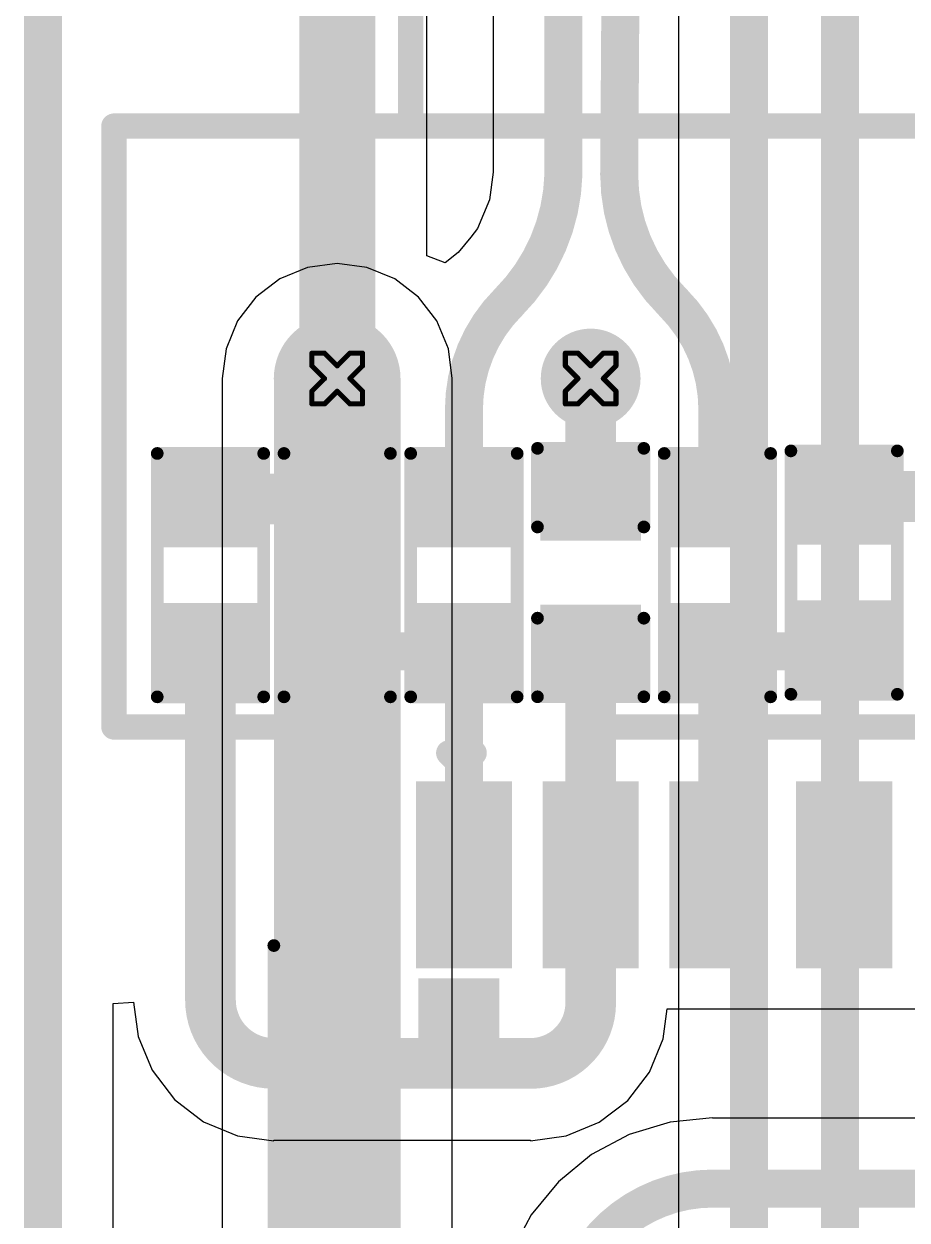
# Model space of a CAD drawing. Header units: inches. Extents: x 0 to 289, y 0 to 168.
# Drawn here: x 57.21 to 66.06, y 64.99 to 76.97 of the extents above; entities that cross this region are included whole.
import ezdxf

# ---------------------------------------------------------------- set-up
doc = ezdxf.new("R2010")
doc.units = ezdxf.units.IN
for name, color, linetype in [('Bottom Layer', 5, 'Continuous'), ('Bottom Overlay', 54, 'Continuous'), ('Bottom Paste', 16, 'Continuous'), ('Bottom Solder', 6, 'Continuous'), ('Drill Drawing', 1, 'Continuous'), ('Top Layer', 1, 'Continuous'), ('Via Holes', 16, 'Continuous')]:
    doc.layers.add(name, color=color, linetype=linetype)

# ---------------------------------------------------------------- blocks, each defined once
blk = doc.blocks.new('H1102NLT_B_2')
at = {"layer": 'Bottom Layer'}
for points in [[(-5.1, 4.825), (-3.43, 4.825), (-3.43, 4.065), (-5.1, 4.065)], [(5.1, 4.065), (3.43, 4.065), (3.43, 4.825), (5.1, 4.825)], [(-5.1, 3.555), (-3.43, 3.555), (-3.43, 2.795), (-5.1, 2.795)], [(5.1, 2.795), (3.43, 2.795), (3.43, 3.555), (5.1, 3.555)], [(-5.1, 2.285), (-3.43, 2.285), (-3.43, 1.525), (-5.1, 1.525)], [(5.1, 1.525), (3.43, 1.525), (3.43, 2.285), (5.1, 2.285)], [(-5.1, 1.015), (-3.43, 1.015), (-3.43, 0.255), (-5.1, 0.255)], [(5.1, 0.255), (3.43, 0.255), (3.43, 1.015), (5.1, 1.015)], [(-5.1, -0.255), (-3.43, -0.255), (-3.43, -1.015), (-5.1, -1.015)], [(5.1, -1.015), (3.43, -1.015), (3.43, -0.255), (5.1, -0.255)], [(-5.1, -1.525), (-3.43, -1.525), (-3.43, -2.285), (-5.1, -2.285)], [(5.1, -2.285), (3.43, -2.285), (3.43, -1.525), (5.1, -1.525)], [(-5.1, -2.795), (-3.43, -2.795), (-3.43, -3.555), (-5.1, -3.555)], [(5.1, -3.555), (3.43, -3.555), (3.43, -2.795), (5.1, -2.795)], [(-5.1, -4.065), (-3.43, -4.065), (-3.43, -4.825), (-5.1, -4.825)], [(5.1, -4.825), (3.43, -4.825), (3.43, -4.065), (5.1, -4.065)]]:
    blk.add_hatch(color=5, dxfattribs=at).paths.add_polyline_path(points)
at = {"layer": 'Bottom Overlay'}
blk.add_hatch(color=54, dxfattribs=at).paths.add_polyline_path([(-3.226, -4.902), (-2.413, -4.902), (-2.413, -4.089), (-3.226, -4.089)])
at = {"layer": 'Bottom Paste'}
for points in [[(-5.1, 4.825), (-3.43, 4.825), (-3.43, 4.065), (-5.1, 4.065)], [(5.1, 4.065), (3.43, 4.065), (3.43, 4.825), (5.1, 4.825)], [(-5.1, 3.555), (-3.43, 3.555), (-3.43, 2.795), (-5.1, 2.795)], [(5.1, 2.795), (3.43, 2.795), (3.43, 3.555), (5.1, 3.555)], [(-5.1, 2.285), (-3.43, 2.285), (-3.43, 1.525), (-5.1, 1.525)], [(5.1, 1.525), (3.43, 1.525), (3.43, 2.285), (5.1, 2.285)], [(-5.1, 1.015), (-3.43, 1.015), (-3.43, 0.255), (-5.1, 0.255)], [(5.1, 0.255), (3.43, 0.255), (3.43, 1.015), (5.1, 1.015)], [(-5.1, -0.255), (-3.43, -0.255), (-3.43, -1.015), (-5.1, -1.015)], [(5.1, -1.015), (3.43, -1.015), (3.43, -0.255), (5.1, -0.255)], [(-5.1, -1.525), (-3.43, -1.525), (-3.43, -2.285), (-5.1, -2.285)], [(5.1, -2.285), (3.43, -2.285), (3.43, -1.525), (5.1, -1.525)], [(-5.1, -2.795), (-3.43, -2.795), (-3.43, -3.555), (-5.1, -3.555)], [(5.1, -3.555), (3.43, -3.555), (3.43, -2.795), (5.1, -2.795)], [(-5.1, -4.065), (-3.43, -4.065), (-3.43, -4.825), (-5.1, -4.825)], [(5.1, -4.825), (3.43, -4.825), (3.43, -4.065), (5.1, -4.065)]]:
    blk.add_hatch(color=16, dxfattribs=at).paths.add_polyline_path(points)
at = {"layer": 'Bottom Solder'}
for points in [[(-5.202, 4.927), (-3.328, 4.927), (-3.328, 3.963), (-5.202, 3.963)], [(5.202, 3.963), (3.328, 3.963), (3.328, 4.927), (5.202, 4.927)], [(-5.202, 3.657), (-3.328, 3.657), (-3.328, 2.693), (-5.202, 2.693)], [(5.202, 2.693), (3.328, 2.693), (3.328, 3.657), (5.202, 3.657)], [(-5.202, 2.387), (-3.328, 2.387), (-3.328, 1.423), (-5.202, 1.423)], [(5.202, 1.423), (3.328, 1.423), (3.328, 2.387), (5.202, 2.387)], [(-5.202, 1.117), (-3.328, 1.117), (-3.328, 0.153), (-5.202, 0.153)], [(5.202, 0.153), (3.328, 0.153), (3.328, 1.117), (5.202, 1.117)], [(-5.202, -0.153), (-3.328, -0.153), (-3.328, -1.117), (-5.202, -1.117)], [(5.202, -1.117), (3.328, -1.117), (3.328, -0.153), (5.202, -0.153)], [(-5.202, -1.423), (-3.328, -1.423), (-3.328, -2.387), (-5.202, -2.387)], [(5.202, -2.387), (3.328, -2.387), (3.328, -1.423), (5.202, -1.423)], [(-5.202, -2.693), (-3.328, -2.693), (-3.328, -3.657), (-5.202, -3.657)], [(5.202, -3.657), (3.328, -3.657), (3.328, -2.693), (5.202, -2.693)], [(-5.202, -3.963), (-3.328, -3.963), (-3.328, -4.927), (-5.202, -4.927)], [(5.202, -4.927), (3.328, -4.927), (3.328, -3.963), (5.202, -3.963)]]:
    blk.add_hatch(color=6, dxfattribs=at).paths.add_polyline_path(points)
at = {"layer": 'Bottom Overlay'}
for points in [[(3.555, 6.35, 0.127, 0.127, 0), (-3.555, 6.35, 0.127, 0.127, 0)], [(-5.484, -4.597, 0.254, 0.254, 0), (-5.484, -4.343, 0.254, 0.254, 0)], [(-5.357, -4.47, 0.254, 0.254, 0), (-5.484, -4.343, 0.254, 0.254, 0)], [(-5.484, -4.597, 0.254, 0.254, 0), (-5.357, -4.47, 0.254, 0.254, 0)], [(3.555, -6.35, 0.127, 0.127, 0), (-3.555, -6.35, 0.127, 0.127, 0)]]:
    blk.add_lwpolyline(points, format="xyseb", dxfattribs=at)
for points in [[(-3.587, 6.35, 0.0635, 0.0635, 1), (-3.523, 6.35, 0.0635, 0.0635, 1)], [(3.523, 6.35, 0.0635, 0.0635, 1), (3.587, 6.35, 0.0635, 0.0635, 1)], [(-5.548, -4.343, 0.127, 0.127, 1), (-5.421, -4.343, 0.127, 0.127, 1)], [(-5.548, -4.343, 0.127, 0.127, 1), (-5.421, -4.343, 0.127, 0.127, 1)], [(-5.421, -4.47, 0.127, 0.127, 1), (-5.294, -4.47, 0.127, 0.127, 1)], [(-5.421, -4.47, 0.127, 0.127, 1), (-5.294, -4.47, 0.127, 0.127, 1)], [(-5.548, -4.597, 0.127, 0.127, 1), (-5.421, -4.597, 0.127, 0.127, 1)], [(-5.548, -4.597, 0.127, 0.127, 1), (-5.421, -4.597, 0.127, 0.127, 1)], [(-3.587, -6.35, 0.0635, 0.0635, 1), (-3.523, -6.35, 0.0635, 0.0635, 1)], [(3.523, -6.35, 0.0635, 0.0635, 1), (3.587, -6.35, 0.0635, 0.0635, 1)]]:
    blk.add_lwpolyline(points, format="xyseb", close=True, dxfattribs=at)
blk = doc.blocks.new('R___0603_B_43')
at = {"layer": 'Bottom Layer'}
for points in [[(-1.143, -0.4445), (-1.143, 0.4445), (-0.381, 0.4445), (-0.381, -0.4445)], [(0.381, -0.4445), (0.381, 0.4445), (1.143, 0.4445), (1.143, -0.4445)]]:
    blk.add_hatch(color=5, dxfattribs=at).paths.add_polyline_path(points)
at = {"layer": 'Bottom Paste'}
for points in [[(-1.143, -0.4445), (-1.143, 0.4445), (-0.381, 0.4445), (-0.381, -0.4445)], [(0.381, -0.4445), (0.381, 0.4445), (1.143, 0.4445), (1.143, -0.4445)]]:
    blk.add_hatch(color=16, dxfattribs=at).paths.add_polyline_path(points)
at = {"layer": 'Bottom Solder'}
for points in [[(-1.2446, -0.5461), (-1.2446, 0.5461), (-0.2794, 0.5461), (-0.2794, -0.5461)], [(0.2794, -0.5461), (0.2794, 0.5461), (1.2446, 0.5461), (1.2446, -0.5461)]]:
    blk.add_hatch(color=6, dxfattribs=at).paths.add_polyline_path(points)
at = {"layer": 'Bottom Overlay'}
for points in [[(-1.2192, -0.5334, 0.127, 0.127, 0), (-1.2192, 0.5334, 0.127, 0.127, 0)], [(1.2192, 0.5334, 0.127, 0.127, 0), (-1.2192, 0.5334, 0.127, 0.127, 0)], [(1.2192, -0.5334, 0.127, 0.127, 0), (1.2192, 0.5334, 0.127, 0.127, 0)], [(1.2192, -0.5334, 0.127, 0.127, 0), (-1.2192, -0.5334, 0.127, 0.127, 0)]]:
    blk.add_lwpolyline(points, format="xyseb", dxfattribs=at)
for points in [[(-1.25095, 0.5334, 0.0635, 0.0635, 1), (-1.18745, 0.5334, 0.0635, 0.0635, 1)], [(-1.25095, 0.5334, 0.0635, 0.0635, 1), (-1.18745, 0.5334, 0.0635, 0.0635, 1)], [(1.18745, 0.5334, 0.0635, 0.0635, 1), (1.25095, 0.5334, 0.0635, 0.0635, 1)], [(1.18745, 0.5334, 0.0635, 0.0635, 1), (1.25095, 0.5334, 0.0635, 0.0635, 1)], [(-1.25095, -0.5334, 0.0635, 0.0635, 1), (-1.18745, -0.5334, 0.0635, 0.0635, 1)], [(-1.25095, -0.5334, 0.0635, 0.0635, 1), (-1.18745, -0.5334, 0.0635, 0.0635, 1)], [(1.18745, -0.5334, 0.0635, 0.0635, 1), (1.25095, -0.5334, 0.0635, 0.0635, 1)], [(1.18745, -0.5334, 0.0635, 0.0635, 1), (1.25095, -0.5334, 0.0635, 0.0635, 1)]]:
    blk.add_lwpolyline(points, format="xyseb", close=True, dxfattribs=at)
blk = doc.blocks.new('R___0603_B_45')
at = {"layer": 'Bottom Layer'}
for points in [[(-1.143, -0.4445), (-1.143, 0.4445), (-0.381, 0.4445), (-0.381, -0.4445)], [(0.381, -0.4445), (0.381, 0.4445), (1.143, 0.4445), (1.143, -0.4445)]]:
    blk.add_hatch(color=5, dxfattribs=at).paths.add_polyline_path(points)
at = {"layer": 'Bottom Paste'}
for points in [[(-1.143, -0.4445), (-1.143, 0.4445), (-0.381, 0.4445), (-0.381, -0.4445)], [(0.381, -0.4445), (0.381, 0.4445), (1.143, 0.4445), (1.143, -0.4445)]]:
    blk.add_hatch(color=16, dxfattribs=at).paths.add_polyline_path(points)
at = {"layer": 'Bottom Solder'}
for points in [[(-1.2446, -0.5461), (-1.2446, 0.5461), (-0.2794, 0.5461), (-0.2794, -0.5461)], [(0.2794, -0.5461), (0.2794, 0.5461), (1.2446, 0.5461), (1.2446, -0.5461)]]:
    blk.add_hatch(color=6, dxfattribs=at).paths.add_polyline_path(points)
at = {"layer": 'Bottom Overlay'}
for points in [[(-1.2192, -0.5334, 0.127, 0.127, 0), (-1.2192, 0.5334, 0.127, 0.127, 0)], [(1.2192, 0.5334, 0.127, 0.127, 0), (-1.2192, 0.5334, 0.127, 0.127, 0)], [(1.2192, -0.5334, 0.127, 0.127, 0), (1.2192, 0.5334, 0.127, 0.127, 0)], [(1.2192, -0.5334, 0.127, 0.127, 0), (-1.2192, -0.5334, 0.127, 0.127, 0)]]:
    blk.add_lwpolyline(points, format="xyseb", dxfattribs=at)
for points in [[(-1.25095, 0.5334, 0.0635, 0.0635, 1), (-1.18745, 0.5334, 0.0635, 0.0635, 1)], [(-1.25095, 0.5334, 0.0635, 0.0635, 1), (-1.18745, 0.5334, 0.0635, 0.0635, 1)], [(1.18745, 0.5334, 0.0635, 0.0635, 1), (1.25095, 0.5334, 0.0635, 0.0635, 1)], [(1.18745, 0.5334, 0.0635, 0.0635, 1), (1.25095, 0.5334, 0.0635, 0.0635, 1)], [(-1.25095, -0.5334, 0.0635, 0.0635, 1), (-1.18745, -0.5334, 0.0635, 0.0635, 1)], [(-1.25095, -0.5334, 0.0635, 0.0635, 1), (-1.18745, -0.5334, 0.0635, 0.0635, 1)], [(1.18745, -0.5334, 0.0635, 0.0635, 1), (1.25095, -0.5334, 0.0635, 0.0635, 1)], [(1.18745, -0.5334, 0.0635, 0.0635, 1), (1.25095, -0.5334, 0.0635, 0.0635, 1)]]:
    blk.add_lwpolyline(points, format="xyseb", close=True, dxfattribs=at)
blk = doc.blocks.new('R___0603_B_46')
at = {"layer": 'Bottom Layer'}
for points in [[(-1.143, -0.4445), (-1.143, 0.4445), (-0.381, 0.4445), (-0.381, -0.4445)], [(0.381, -0.4445), (0.381, 0.4445), (1.143, 0.4445), (1.143, -0.4445)]]:
    blk.add_hatch(color=5, dxfattribs=at).paths.add_polyline_path(points)
at = {"layer": 'Bottom Paste'}
for points in [[(-1.143, -0.4445), (-1.143, 0.4445), (-0.381, 0.4445), (-0.381, -0.4445)], [(0.381, -0.4445), (0.381, 0.4445), (1.143, 0.4445), (1.143, -0.4445)]]:
    blk.add_hatch(color=16, dxfattribs=at).paths.add_polyline_path(points)
at = {"layer": 'Bottom Solder'}
for points in [[(-1.2446, -0.5461), (-1.2446, 0.5461), (-0.2794, 0.5461), (-0.2794, -0.5461)], [(0.2794, -0.5461), (0.2794, 0.5461), (1.2446, 0.5461), (1.2446, -0.5461)]]:
    blk.add_hatch(color=6, dxfattribs=at).paths.add_polyline_path(points)
at = {"layer": 'Bottom Overlay'}
for points in [[(-1.2192, -0.5334, 0.127, 0.127, 0), (-1.2192, 0.5334, 0.127, 0.127, 0)], [(1.2192, 0.5334, 0.127, 0.127, 0), (-1.2192, 0.5334, 0.127, 0.127, 0)], [(1.2192, -0.5334, 0.127, 0.127, 0), (1.2192, 0.5334, 0.127, 0.127, 0)], [(1.2192, -0.5334, 0.127, 0.127, 0), (-1.2192, -0.5334, 0.127, 0.127, 0)]]:
    blk.add_lwpolyline(points, format="xyseb", dxfattribs=at)
for points in [[(-1.25095, 0.5334, 0.0635, 0.0635, 1), (-1.18745, 0.5334, 0.0635, 0.0635, 1)], [(-1.25095, 0.5334, 0.0635, 0.0635, 1), (-1.18745, 0.5334, 0.0635, 0.0635, 1)], [(1.18745, 0.5334, 0.0635, 0.0635, 1), (1.25095, 0.5334, 0.0635, 0.0635, 1)], [(1.18745, 0.5334, 0.0635, 0.0635, 1), (1.25095, 0.5334, 0.0635, 0.0635, 1)], [(-1.25095, -0.5334, 0.0635, 0.0635, 1), (-1.18745, -0.5334, 0.0635, 0.0635, 1)], [(-1.25095, -0.5334, 0.0635, 0.0635, 1), (-1.18745, -0.5334, 0.0635, 0.0635, 1)], [(1.18745, -0.5334, 0.0635, 0.0635, 1), (1.25095, -0.5334, 0.0635, 0.0635, 1)], [(1.18745, -0.5334, 0.0635, 0.0635, 1), (1.25095, -0.5334, 0.0635, 0.0635, 1)]]:
    blk.add_lwpolyline(points, format="xyseb", close=True, dxfattribs=at)
blk = doc.blocks.new('R___0603_B_47')
at = {"layer": 'Bottom Layer'}
for points in [[(-1.143, -0.4445), (-1.143, 0.4445), (-0.381, 0.4445), (-0.381, -0.4445)], [(0.381, -0.4445), (0.381, 0.4445), (1.143, 0.4445), (1.143, -0.4445)]]:
    blk.add_hatch(color=5, dxfattribs=at).paths.add_polyline_path(points)
at = {"layer": 'Bottom Paste'}
for points in [[(-1.143, -0.4445), (-1.143, 0.4445), (-0.381, 0.4445), (-0.381, -0.4445)], [(0.381, -0.4445), (0.381, 0.4445), (1.143, 0.4445), (1.143, -0.4445)]]:
    blk.add_hatch(color=16, dxfattribs=at).paths.add_polyline_path(points)
at = {"layer": 'Bottom Solder'}
for points in [[(-1.2446, -0.5461), (-1.2446, 0.5461), (-0.2794, 0.5461), (-0.2794, -0.5461)], [(0.2794, -0.5461), (0.2794, 0.5461), (1.2446, 0.5461), (1.2446, -0.5461)]]:
    blk.add_hatch(color=6, dxfattribs=at).paths.add_polyline_path(points)
at = {"layer": 'Bottom Overlay'}
for points in [[(-1.2192, -0.5334, 0.127, 0.127, 0), (-1.2192, 0.5334, 0.127, 0.127, 0)], [(1.2192, 0.5334, 0.127, 0.127, 0), (-1.2192, 0.5334, 0.127, 0.127, 0)], [(1.2192, -0.5334, 0.127, 0.127, 0), (1.2192, 0.5334, 0.127, 0.127, 0)], [(1.2192, -0.5334, 0.127, 0.127, 0), (-1.2192, -0.5334, 0.127, 0.127, 0)]]:
    blk.add_lwpolyline(points, format="xyseb", dxfattribs=at)
for points in [[(-1.25095, 0.5334, 0.0635, 0.0635, 1), (-1.18745, 0.5334, 0.0635, 0.0635, 1)], [(-1.25095, 0.5334, 0.0635, 0.0635, 1), (-1.18745, 0.5334, 0.0635, 0.0635, 1)], [(1.18745, 0.5334, 0.0635, 0.0635, 1), (1.25095, 0.5334, 0.0635, 0.0635, 1)], [(1.18745, 0.5334, 0.0635, 0.0635, 1), (1.25095, 0.5334, 0.0635, 0.0635, 1)], [(-1.25095, -0.5334, 0.0635, 0.0635, 1), (-1.18745, -0.5334, 0.0635, 0.0635, 1)], [(-1.25095, -0.5334, 0.0635, 0.0635, 1), (-1.18745, -0.5334, 0.0635, 0.0635, 1)], [(1.18745, -0.5334, 0.0635, 0.0635, 1), (1.25095, -0.5334, 0.0635, 0.0635, 1)], [(1.18745, -0.5334, 0.0635, 0.0635, 1), (1.25095, -0.5334, 0.0635, 0.0635, 1)]]:
    blk.add_lwpolyline(points, format="xyseb", close=True, dxfattribs=at)
blk = doc.blocks.new('R___0603_B_48')
at = {"layer": 'Bottom Layer'}
for points in [[(-1.143, -0.4445), (-1.143, 0.4445), (-0.381, 0.4445), (-0.381, -0.4445)], [(0.381, -0.4445), (0.381, 0.4445), (1.143, 0.4445), (1.143, -0.4445)]]:
    blk.add_hatch(color=5, dxfattribs=at).paths.add_polyline_path(points)
at = {"layer": 'Bottom Paste'}
for points in [[(-1.143, -0.4445), (-1.143, 0.4445), (-0.381, 0.4445), (-0.381, -0.4445)], [(0.381, -0.4445), (0.381, 0.4445), (1.143, 0.4445), (1.143, -0.4445)]]:
    blk.add_hatch(color=16, dxfattribs=at).paths.add_polyline_path(points)
at = {"layer": 'Bottom Solder'}
for points in [[(-1.2446, -0.5461), (-1.2446, 0.5461), (-0.2794, 0.5461), (-0.2794, -0.5461)], [(0.2794, -0.5461), (0.2794, 0.5461), (1.2446, 0.5461), (1.2446, -0.5461)]]:
    blk.add_hatch(color=6, dxfattribs=at).paths.add_polyline_path(points)
at = {"layer": 'Bottom Overlay'}
for points in [[(-1.2192, -0.5334, 0.127, 0.127, 0), (-1.2192, 0.5334, 0.127, 0.127, 0)], [(1.2192, 0.5334, 0.127, 0.127, 0), (-1.2192, 0.5334, 0.127, 0.127, 0)], [(1.2192, -0.5334, 0.127, 0.127, 0), (1.2192, 0.5334, 0.127, 0.127, 0)], [(1.2192, -0.5334, 0.127, 0.127, 0), (-1.2192, -0.5334, 0.127, 0.127, 0)]]:
    blk.add_lwpolyline(points, format="xyseb", dxfattribs=at)
for points in [[(-1.25095, 0.5334, 0.0635, 0.0635, 1), (-1.18745, 0.5334, 0.0635, 0.0635, 1)], [(-1.25095, 0.5334, 0.0635, 0.0635, 1), (-1.18745, 0.5334, 0.0635, 0.0635, 1)], [(1.18745, 0.5334, 0.0635, 0.0635, 1), (1.25095, 0.5334, 0.0635, 0.0635, 1)], [(1.18745, 0.5334, 0.0635, 0.0635, 1), (1.25095, 0.5334, 0.0635, 0.0635, 1)], [(-1.25095, -0.5334, 0.0635, 0.0635, 1), (-1.18745, -0.5334, 0.0635, 0.0635, 1)], [(-1.25095, -0.5334, 0.0635, 0.0635, 1), (-1.18745, -0.5334, 0.0635, 0.0635, 1)], [(1.18745, -0.5334, 0.0635, 0.0635, 1), (1.25095, -0.5334, 0.0635, 0.0635, 1)], [(1.18745, -0.5334, 0.0635, 0.0635, 1), (1.25095, -0.5334, 0.0635, 0.0635, 1)]]:
    blk.add_lwpolyline(points, format="xyseb", close=True, dxfattribs=at)
blk = doc.blocks.new('C___0603_B_63')
at = {"layer": 'Bottom Layer'}
for points in [[(-1.143, -0.445), (-1.143, 0.445), (-0.381, 0.445), (-0.381, -0.445)], [(0.381, -0.445), (0.381, 0.445), (1.143, 0.445), (1.143, -0.445)]]:
    blk.add_hatch(color=5, dxfattribs=at).paths.add_polyline_path(points)
at = {"layer": 'Bottom Paste'}
for points in [[(-1.143, -0.445), (-1.143, 0.445), (-0.381, 0.445), (-0.381, -0.445)], [(0.381, -0.445), (0.381, 0.445), (1.143, 0.445), (1.143, -0.445)]]:
    blk.add_hatch(color=16, dxfattribs=at).paths.add_polyline_path(points)
at = {"layer": 'Bottom Solder'}
for points in [[(-1.203, -0.504), (-1.203, 0.504), (-0.321, 0.504), (-0.321, -0.504)], [(0.321, -0.504), (0.321, 0.504), (1.203, 0.504), (1.203, -0.504)]]:
    blk.add_hatch(color=6, dxfattribs=at).paths.add_polyline_path(points)
at = {"layer": 'Bottom Overlay'}
for points in [[(-0.457, 0.533, 0.127, 0.127, 0), (-1.245, 0.533, 0.127, 0.127, 0)], [(-1.245, -0.533, 0.127, 0.127, 0), (-1.245, 0.533, 0.127, 0.127, 0)], [(1.245, 0.533, 0.127, 0.127, 0), (0.457, 0.533, 0.127, 0.127, 0)], [(1.245, -0.533, 0.127, 0.127, 0), (1.245, 0.533, 0.127, 0.127, 0)], [(-0.457, -0.533, 0.127, 0.127, 0), (-1.245, -0.533, 0.127, 0.127, 0)], [(1.245, -0.533, 0.127, 0.127, 0), (0.457, -0.533, 0.127, 0.127, 0)]]:
    blk.add_lwpolyline(points, format="xyseb", dxfattribs=at)
for points in [[(-1.276, 0.533, 0.0635, 0.0635, 1), (-1.213, 0.533, 0.0635, 0.0635, 1)], [(-1.276, 0.533, 0.0635, 0.0635, 1), (-1.213, 0.533, 0.0635, 0.0635, 1)], [(-0.489, 0.533, 0.0635, 0.0635, 1), (-0.425, 0.533, 0.0635, 0.0635, 1)], [(0.425, 0.533, 0.0635, 0.0635, 1), (0.489, 0.533, 0.0635, 0.0635, 1)], [(1.213, 0.533, 0.0635, 0.0635, 1), (1.276, 0.533, 0.0635, 0.0635, 1)], [(1.213, 0.533, 0.0635, 0.0635, 1), (1.276, 0.533, 0.0635, 0.0635, 1)], [(-1.276, -0.533, 0.0635, 0.0635, 1), (-1.213, -0.533, 0.0635, 0.0635, 1)], [(-1.276, -0.533, 0.0635, 0.0635, 1), (-1.213, -0.533, 0.0635, 0.0635, 1)], [(-0.489, -0.533, 0.0635, 0.0635, 1), (-0.425, -0.533, 0.0635, 0.0635, 1)], [(0.425, -0.533, 0.0635, 0.0635, 1), (0.489, -0.533, 0.0635, 0.0635, 1)], [(1.213, -0.533, 0.0635, 0.0635, 1), (1.276, -0.533, 0.0635, 0.0635, 1)], [(1.213, -0.533, 0.0635, 0.0635, 1), (1.276, -0.533, 0.0635, 0.0635, 1)]]:
    blk.add_lwpolyline(points, format="xyseb", close=True, dxfattribs=at)

msp = doc.modelspace()

# ---------------------------------------------------------------- hatches: boundary and pattern name
at = {"layer": 'Bottom Layer'}
h = msp.add_hatch(color=5, dxfattribs=at)
edge = h.paths.add_edge_path()
edge.add_arc((60.353, 73.417), 0.5, 0, 360)
h = msp.add_hatch(color=5, dxfattribs=at)
edge = h.paths.add_edge_path()
edge.add_arc((62.893, 73.417), 0.5, 0, 360)
at = {"layer": 'Top Layer'}
h = msp.add_hatch(color=1, dxfattribs=at)
edge = h.paths.add_edge_path()
edge.add_arc((60.353, 73.417), 0.5, 0, 360)
h = msp.add_hatch(color=1, dxfattribs=at)
edge = h.paths.add_edge_path()
edge.add_arc((62.893, 73.417), 0.5, 0, 360)
at = {"layer": 'Via Holes'}
h = msp.add_hatch(color=7, dxfattribs=at)
edge = h.paths.add_edge_path()
edge.add_arc((60.353, 73.417), 0.25, 0, 360)
h = msp.add_hatch(color=7, dxfattribs=at)
edge = h.paths.add_edge_path()
edge.add_arc((62.893, 73.417), 0.25, 0, 360)

# ---------------------------------------------------------------- linework, layer by layer
at = {"layer": 'Bottom Layer'}
for p, q in [((61.25, 74.647), (61.25, 93.369)), ((61.915, 78.77), (61.915, 75.483)), ((61.915, 75.483), (61.879, 75.207)), ((61.879, 75.207), (61.76, 74.921)), ((61.76, 74.921), (61.692, 74.832)), ((61.692, 74.832), (61.566, 74.681)), ((61.566, 74.681), (61.436, 74.575)), ((61.436, 74.575), (61.25, 74.647)), ((58.109, 67.156), (58.312, 67.169)), ((58.109, 60.003), (58.109, 67.156)), ((58.312, 67.169), (58.357, 66.825)), ((63.62, 66.801), (63.66, 67.103)), ((63.66, 67.103), (68.113, 67.103)), ((58.357, 66.825), (58.498, 66.486)), ((63.482, 66.469), (63.62, 66.801)), ((58.498, 66.486), (58.722, 66.194)), ((63.264, 66.184), (63.482, 66.469)), ((58.722, 66.194), (59.013, 65.97)), ((62.979, 65.966), (63.264, 66.184)), ((59.013, 65.97), (59.353, 65.829)), ((62.647, 65.828), (62.979, 65.966)), ((63.688, 65.968), (63.278, 65.843)), ((64.114, 66.01), (63.688, 65.968)), ((64.114, 66.005), (64.114, 66.01)), ((68.36, 66.005), (64.114, 66.005)), ((59.353, 65.829), (59.718, 65.781)), ((62.291, 65.781), (62.647, 65.828)), ((63.278, 65.843), (62.901, 65.641)), ((59.718, 65.781), (59.718, 65.787)), ((59.718, 65.787), (62.291, 65.787)), ((62.291, 65.787), (62.291, 65.781)), ((62.901, 65.641), (62.57, 65.37)), ((62.57, 65.37), (62.298, 65.039)), ((62.298, 65.039), (62.096, 64.661))]:
    msp.add_line(p, q, dxfattribs=at)
for points in [[(60.353, 73.417, 0.762, 0.762, 0), (60.353, 93.369, 0.762, 0.762, 0)], [(57.404, 59.816, 0.381, 0.381, 0), (57.404, 80.485, 0.381, 0.381, 0)], [(62.62, 75.465, 0.381, 0.381, 0), (62.62, 78.77, 0.381, 0.381, 0)], [(63.179, 75.465, 0.381, 0.381, 0), (63.201, 78.721, 0.381, 0.381, 0)], [(62.62, 75.465, 0.381, 0.381, -0.192178), (62.067, 74.179, 0.381, 0.381, 0)], [(63.706, 74.192, 0.381, 0.381, -0.198912), (63.179, 75.465, 0.381, 0.381, 0)], [(61.623, 73.106, 0.381, 0.381, -0.198912), (62.067, 74.179, 0.381, 0.381, 0)], [(63.706, 74.192, 0.381, 0.381, 0), (63.718, 74.179, 0.381, 0.381, 0)], [(63.718, 74.179, 0.381, 0.381, -0.198912), (64.163, 73.106, 0.381, 0.381, 0)], [(60.353, 72.209, 0.508, 0.508, 0), (60.353, 73.417, 0.508, 0.508, 0)], [(62.893, 72.235, 0.508, 0.508, 0), (62.893, 73.417, 0.508, 0.508, 0)], [(61.623, 72.209, 0.381, 0.381, 0), (61.623, 73.106, 0.381, 0.381, 0)], [(64.163, 72.209, 0.381, 0.381, 0), (64.163, 73.106, 0.381, 0.381, 0)], [(59.083, 72.209, 0.508, 0.508, 0), (60.353, 72.209, 0.508, 0.508, 0)], [(65.433, 72.235, 0.508, 0.508, 0), (66.678, 72.235, 0.508, 0.508, 0)], [(62.893, 68.446, 0.508, 0.508, 0), (62.893, 70.711, 0.508, 0.508, 0)], [(59.083, 67.19, 0.508, 0.508, 0), (59.083, 70.685, 0.508, 0.508, 0)], [(60.353, 70.685, 0.381, 0.381, 0), (61.623, 70.685, 0.381, 0.381, 0)], [(61.623, 68.446, 0.381, 0.381, 0), (61.623, 70.685, 0.381, 0.381, 0)], [(64.163, 70.685, 0.381, 0.381, 0), (65.408, 70.685, 0.381, 0.381, 0)], [(64.163, 68.446, 0.381, 0.381, 0), (64.163, 70.685, 0.381, 0.381, 0)], [(65.433, 70.711, 0.381, 0.381, -0.414214), (65.408, 70.685, 0.381, 0.381, 0)], [(62.893, 67.158, 0.508, 0.508, 0), (62.893, 68.446, 0.508, 0.508, 0)], [(59.718, 66.555, 0.508, 0.508, -0.414214), (59.083, 67.19, 0.508, 0.508, 0)], [(62.893, 67.158, 0.508, 0.508, -0.414214), (62.291, 66.555, 0.508, 0.508, 0)], [(59.718, 66.555, 0.508, 0.508, 0), (62.291, 66.555, 0.508, 0.508, 0)], [(62.639, 63.825, 0.381, 0.381, -0.414214), (64.114, 65.301, 0.381, 0.381, 0)], [(64.114, 65.301, 0.381, 0.381, 0), (73.093, 65.301, 0.381, 0.381, 0)]]:
    msp.add_lwpolyline(points, format="xyseb", dxfattribs=at)
for points in [[(62.525, 75.465, 0.191, 0.191, 1), (62.715, 75.465, 0.191, 0.191, 1)], [(62.525, 75.465, 0.191, 0.191, 1), (62.715, 75.465, 0.191, 0.191, 1)], [(63.083, 75.465, 0.191, 0.191, 1), (63.274, 75.465, 0.191, 0.191, 1)], [(63.083, 75.465, 0.191, 0.191, 1), (63.274, 75.465, 0.191, 0.191, 1)], [(61.972, 74.179, 0.191, 0.191, 1), (62.163, 74.179, 0.191, 0.191, 1)], [(61.972, 74.179, 0.191, 0.191, 1), (62.163, 74.179, 0.191, 0.191, 1)], [(63.611, 74.192, 0.191, 0.191, 1), (63.801, 74.192, 0.191, 0.191, 1)], [(63.611, 74.192, 0.191, 0.191, 1), (63.801, 74.192, 0.191, 0.191, 1)], [(63.623, 74.179, 0.191, 0.191, 1), (63.814, 74.179, 0.191, 0.191, 1)], [(63.623, 74.179, 0.191, 0.191, 1), (63.814, 74.179, 0.191, 0.191, 1)], [(60.162, 73.417, 0.381, 0.381, 1), (60.543, 73.417, 0.381, 0.381, 1)], [(60.226, 73.417, 0.254, 0.254, 1), (60.48, 73.417, 0.254, 0.254, 1)], [(62.766, 73.417, 0.254, 0.254, 1), (63.02, 73.417, 0.254, 0.254, 1)], [(61.528, 73.106, 0.191, 0.191, 1), (61.718, 73.106, 0.191, 0.191, 1)], [(61.528, 73.106, 0.191, 0.191, 1), (61.718, 73.106, 0.191, 0.191, 1)], [(64.068, 73.106, 0.191, 0.191, 1), (64.258, 73.106, 0.191, 0.191, 1)], [(64.068, 73.106, 0.191, 0.191, 1), (64.258, 73.106, 0.191, 0.191, 1)], [(58.956, 72.209, 0.254, 0.254, 1), (59.21, 72.209, 0.254, 0.254, 1)], [(60.226, 72.209, 0.254, 0.254, 1), (60.48, 72.209, 0.254, 0.254, 1)], [(60.226, 72.209, 0.254, 0.254, 1), (60.48, 72.209, 0.254, 0.254, 1)], [(61.528, 72.209, 0.191, 0.191, 1), (61.718, 72.209, 0.191, 0.191, 1)], [(62.766, 72.235, 0.254, 0.254, 1), (63.02, 72.235, 0.254, 0.254, 1)], [(64.068, 72.209, 0.191, 0.191, 1), (64.258, 72.209, 0.191, 0.191, 1)], [(65.306, 72.235, 0.254, 0.254, 1), (65.56, 72.235, 0.254, 0.254, 1)], [(62.766, 70.711, 0.254, 0.254, 1), (63.02, 70.711, 0.254, 0.254, 1)], [(58.956, 70.685, 0.254, 0.254, 1), (59.21, 70.685, 0.254, 0.254, 1)], [(60.258, 70.685, 0.191, 0.191, 1), (60.448, 70.685, 0.191, 0.191, 1)], [(61.528, 70.685, 0.191, 0.191, 1), (61.718, 70.685, 0.191, 0.191, 1)], [(61.528, 70.685, 0.191, 0.191, 1), (61.718, 70.685, 0.191, 0.191, 1)], [(64.068, 70.685, 0.191, 0.191, 1), (64.258, 70.685, 0.191, 0.191, 1)], [(64.068, 70.685, 0.191, 0.191, 1), (64.258, 70.685, 0.191, 0.191, 1)], [(65.312, 70.685, 0.191, 0.191, 1), (65.503, 70.685, 0.191, 0.191, 1)], [(65.312, 70.685, 0.191, 0.191, 1), (65.503, 70.685, 0.191, 0.191, 1)], [(65.338, 70.711, 0.191, 0.191, 1), (65.528, 70.711, 0.191, 0.191, 1)], [(62.766, 68.446, 0.254, 0.254, 1), (63.02, 68.446, 0.254, 0.254, 1)], [(62.766, 68.446, 0.254, 0.254, 1), (63.02, 68.446, 0.254, 0.254, 1)], [(61.528, 68.446, 0.191, 0.191, 1), (61.718, 68.446, 0.191, 0.191, 1)], [(64.068, 68.446, 0.191, 0.191, 1), (64.258, 68.446, 0.191, 0.191, 1)], [(58.956, 67.19, 0.254, 0.254, 1), (59.21, 67.19, 0.254, 0.254, 1)], [(58.956, 67.19, 0.254, 0.254, 1), (59.21, 67.19, 0.254, 0.254, 1)], [(62.766, 67.158, 0.254, 0.254, 1), (63.02, 67.158, 0.254, 0.254, 1)], [(62.766, 67.158, 0.254, 0.254, 1), (63.02, 67.158, 0.254, 0.254, 1)], [(59.591, 66.555, 0.254, 0.254, 1), (59.845, 66.555, 0.254, 0.254, 1)], [(59.591, 66.555, 0.254, 0.254, 1), (59.845, 66.555, 0.254, 0.254, 1)], [(62.164, 66.555, 0.254, 0.254, 1), (62.418, 66.555, 0.254, 0.254, 1)], [(62.164, 66.555, 0.254, 0.254, 1), (62.418, 66.555, 0.254, 0.254, 1)], [(64.019, 65.301, 0.191, 0.191, 1), (64.21, 65.301, 0.191, 0.191, 1)], [(64.019, 65.301, 0.191, 0.191, 1), (64.21, 65.301, 0.191, 0.191, 1)]]:
    msp.add_lwpolyline(points, format="xyseb", close=True, dxfattribs=at)
at = {"layer": 'Bottom Overlay'}
for points in [[(61.09, 75.946, 0.254, 0.254, 0), (61.09, 87.034, 0.254, 0.254, 0)], [(58.115, 75.946, 0.254, 0.254, 0), (73.711, 75.946, 0.254, 0.254, 0)], [(58.115, 69.926, 0.254, 0.254, 0), (58.115, 75.946, 0.254, 0.254, 0)], [(58.115, 69.926, 0.254, 0.254, 0), (60.643, 69.926, 0.254, 0.254, 0)], [(62.893, 69.926, 0.254, 0.254, 0), (73.711, 69.926, 0.254, 0.254, 0)]]:
    msp.add_lwpolyline(points, format="xyseb", dxfattribs=at)
for points in [[(58.052, 75.946, 0.127, 0.127, 1), (58.179, 75.946, 0.127, 0.127, 1)], [(58.052, 75.946, 0.127, 0.127, 1), (58.179, 75.946, 0.127, 0.127, 1)], [(61.026, 75.946, 0.127, 0.127, 1), (61.153, 75.946, 0.127, 0.127, 1)], [(58.052, 69.926, 0.127, 0.127, 1), (58.179, 69.926, 0.127, 0.127, 1)], [(58.052, 69.926, 0.127, 0.127, 1), (58.179, 69.926, 0.127, 0.127, 1)], [(60.58, 69.926, 0.127, 0.127, 1), (60.707, 69.926, 0.127, 0.127, 1)], [(62.829, 69.926, 0.127, 0.127, 1), (62.956, 69.926, 0.127, 0.127, 1)]]:
    msp.add_lwpolyline(points, format="xyseb", close=True, dxfattribs=at)
at = {"layer": 'Drill Drawing'}
for points in [[(60.099, 73.544, 0.0508, 0.0508, 0), (60.099, 73.671, 0.0508, 0.0508, 0)], [(60.099, 73.671, 0.0508, 0.0508, 0), (60.226, 73.671, 0.0508, 0.0508, 0)], [(60.226, 73.671, 0.0508, 0.0508, 0), (60.353, 73.544, 0.0508, 0.0508, 0)], [(60.353, 73.544, 0.0508, 0.0508, 0), (60.48, 73.671, 0.0508, 0.0508, 0)], [(60.48, 73.671, 0.0508, 0.0508, 0), (60.607, 73.671, 0.0508, 0.0508, 0)], [(60.607, 73.544, 0.0508, 0.0508, 0), (60.607, 73.671, 0.0508, 0.0508, 0)], [(62.639, 73.544, 0.0508, 0.0508, 0), (62.639, 73.671, 0.0508, 0.0508, 0)], [(62.639, 73.671, 0.0508, 0.0508, 0), (62.766, 73.671, 0.0508, 0.0508, 0)], [(62.766, 73.671, 0.0508, 0.0508, 0), (62.893, 73.544, 0.0508, 0.0508, 0)], [(62.893, 73.544, 0.0508, 0.0508, 0), (63.02, 73.671, 0.0508, 0.0508, 0)], [(63.02, 73.671, 0.0508, 0.0508, 0), (63.147, 73.671, 0.0508, 0.0508, 0)], [(63.147, 73.544, 0.0508, 0.0508, 0), (63.147, 73.671, 0.0508, 0.0508, 0)], [(60.099, 73.544, 0.0508, 0.0508, 0), (60.226, 73.417, 0.0508, 0.0508, 0)], [(60.48, 73.417, 0.0508, 0.0508, 0), (60.607, 73.544, 0.0508, 0.0508, 0)], [(62.639, 73.544, 0.0508, 0.0508, 0), (62.766, 73.417, 0.0508, 0.0508, 0)], [(63.02, 73.417, 0.0508, 0.0508, 0), (63.147, 73.544, 0.0508, 0.0508, 0)], [(60.099, 73.29, 0.0508, 0.0508, 0), (60.226, 73.417, 0.0508, 0.0508, 0)], [(60.48, 73.417, 0.0508, 0.0508, 0), (60.607, 73.29, 0.0508, 0.0508, 0)], [(62.639, 73.29, 0.0508, 0.0508, 0), (62.766, 73.417, 0.0508, 0.0508, 0)], [(63.02, 73.417, 0.0508, 0.0508, 0), (63.147, 73.29, 0.0508, 0.0508, 0)], [(60.099, 73.163, 0.0508, 0.0508, 0), (60.099, 73.29, 0.0508, 0.0508, 0)], [(60.226, 73.163, 0.0508, 0.0508, 0), (60.353, 73.29, 0.0508, 0.0508, 0)], [(60.353, 73.29, 0.0508, 0.0508, 0), (60.48, 73.163, 0.0508, 0.0508, 0)], [(60.607, 73.163, 0.0508, 0.0508, 0), (60.607, 73.29, 0.0508, 0.0508, 0)], [(62.639, 73.163, 0.0508, 0.0508, 0), (62.639, 73.29, 0.0508, 0.0508, 0)], [(62.766, 73.163, 0.0508, 0.0508, 0), (62.893, 73.29, 0.0508, 0.0508, 0)], [(62.893, 73.29, 0.0508, 0.0508, 0), (63.02, 73.163, 0.0508, 0.0508, 0)], [(63.147, 73.163, 0.0508, 0.0508, 0), (63.147, 73.29, 0.0508, 0.0508, 0)], [(60.099, 73.163, 0.0508, 0.0508, 0), (60.226, 73.163, 0.0508, 0.0508, 0)], [(60.48, 73.163, 0.0508, 0.0508, 0), (60.607, 73.163, 0.0508, 0.0508, 0)], [(62.639, 73.163, 0.0508, 0.0508, 0), (62.766, 73.163, 0.0508, 0.0508, 0)], [(63.02, 73.163, 0.0508, 0.0508, 0), (63.147, 73.163, 0.0508, 0.0508, 0)]]:
    msp.add_lwpolyline(points, format="xyseb", dxfattribs=at)
for points in [[(60.086, 73.671, 0.0254, 0.0254, 1), (60.112, 73.671, 0.0254, 0.0254, 1)], [(60.086, 73.671, 0.0254, 0.0254, 1), (60.112, 73.671, 0.0254, 0.0254, 1)], [(60.213, 73.671, 0.0254, 0.0254, 1), (60.239, 73.671, 0.0254, 0.0254, 1)], [(60.213, 73.671, 0.0254, 0.0254, 1), (60.239, 73.671, 0.0254, 0.0254, 1)], [(60.467, 73.671, 0.0254, 0.0254, 1), (60.493, 73.671, 0.0254, 0.0254, 1)], [(60.467, 73.671, 0.0254, 0.0254, 1), (60.493, 73.671, 0.0254, 0.0254, 1)], [(60.594, 73.671, 0.0254, 0.0254, 1), (60.62, 73.671, 0.0254, 0.0254, 1)], [(60.594, 73.671, 0.0254, 0.0254, 1), (60.62, 73.671, 0.0254, 0.0254, 1)], [(62.626, 73.671, 0.0254, 0.0254, 1), (62.652, 73.671, 0.0254, 0.0254, 1)], [(62.626, 73.671, 0.0254, 0.0254, 1), (62.652, 73.671, 0.0254, 0.0254, 1)], [(62.753, 73.671, 0.0254, 0.0254, 1), (62.779, 73.671, 0.0254, 0.0254, 1)], [(62.753, 73.671, 0.0254, 0.0254, 1), (62.779, 73.671, 0.0254, 0.0254, 1)], [(63.007, 73.671, 0.0254, 0.0254, 1), (63.033, 73.671, 0.0254, 0.0254, 1)], [(63.007, 73.671, 0.0254, 0.0254, 1), (63.033, 73.671, 0.0254, 0.0254, 1)], [(63.134, 73.671, 0.0254, 0.0254, 1), (63.16, 73.671, 0.0254, 0.0254, 1)], [(63.134, 73.671, 0.0254, 0.0254, 1), (63.16, 73.671, 0.0254, 0.0254, 1)], [(60.086, 73.544, 0.0254, 0.0254, 1), (60.112, 73.544, 0.0254, 0.0254, 1)], [(60.086, 73.544, 0.0254, 0.0254, 1), (60.112, 73.544, 0.0254, 0.0254, 1)], [(60.34, 73.544, 0.0254, 0.0254, 1), (60.366, 73.544, 0.0254, 0.0254, 1)], [(60.34, 73.544, 0.0254, 0.0254, 1), (60.366, 73.544, 0.0254, 0.0254, 1)], [(60.594, 73.544, 0.0254, 0.0254, 1), (60.62, 73.544, 0.0254, 0.0254, 1)], [(60.594, 73.544, 0.0254, 0.0254, 1), (60.62, 73.544, 0.0254, 0.0254, 1)], [(62.626, 73.544, 0.0254, 0.0254, 1), (62.652, 73.544, 0.0254, 0.0254, 1)], [(62.626, 73.544, 0.0254, 0.0254, 1), (62.652, 73.544, 0.0254, 0.0254, 1)], [(62.88, 73.544, 0.0254, 0.0254, 1), (62.906, 73.544, 0.0254, 0.0254, 1)], [(62.88, 73.544, 0.0254, 0.0254, 1), (62.906, 73.544, 0.0254, 0.0254, 1)], [(63.134, 73.544, 0.0254, 0.0254, 1), (63.16, 73.544, 0.0254, 0.0254, 1)], [(63.134, 73.544, 0.0254, 0.0254, 1), (63.16, 73.544, 0.0254, 0.0254, 1)], [(60.213, 73.417, 0.0254, 0.0254, 1), (60.239, 73.417, 0.0254, 0.0254, 1)], [(60.213, 73.417, 0.0254, 0.0254, 1), (60.239, 73.417, 0.0254, 0.0254, 1)], [(60.467, 73.417, 0.0254, 0.0254, 1), (60.493, 73.417, 0.0254, 0.0254, 1)], [(60.467, 73.417, 0.0254, 0.0254, 1), (60.493, 73.417, 0.0254, 0.0254, 1)], [(62.753, 73.417, 0.0254, 0.0254, 1), (62.779, 73.417, 0.0254, 0.0254, 1)], [(62.753, 73.417, 0.0254, 0.0254, 1), (62.779, 73.417, 0.0254, 0.0254, 1)], [(63.007, 73.417, 0.0254, 0.0254, 1), (63.033, 73.417, 0.0254, 0.0254, 1)], [(63.007, 73.417, 0.0254, 0.0254, 1), (63.033, 73.417, 0.0254, 0.0254, 1)], [(60.086, 73.29, 0.0254, 0.0254, 1), (60.112, 73.29, 0.0254, 0.0254, 1)], [(60.086, 73.29, 0.0254, 0.0254, 1), (60.112, 73.29, 0.0254, 0.0254, 1)], [(60.34, 73.29, 0.0254, 0.0254, 1), (60.366, 73.29, 0.0254, 0.0254, 1)], [(60.34, 73.29, 0.0254, 0.0254, 1), (60.366, 73.29, 0.0254, 0.0254, 1)], [(60.594, 73.29, 0.0254, 0.0254, 1), (60.62, 73.29, 0.0254, 0.0254, 1)], [(60.594, 73.29, 0.0254, 0.0254, 1), (60.62, 73.29, 0.0254, 0.0254, 1)], [(62.626, 73.29, 0.0254, 0.0254, 1), (62.652, 73.29, 0.0254, 0.0254, 1)], [(62.626, 73.29, 0.0254, 0.0254, 1), (62.652, 73.29, 0.0254, 0.0254, 1)], [(62.88, 73.29, 0.0254, 0.0254, 1), (62.906, 73.29, 0.0254, 0.0254, 1)], [(62.88, 73.29, 0.0254, 0.0254, 1), (62.906, 73.29, 0.0254, 0.0254, 1)], [(63.134, 73.29, 0.0254, 0.0254, 1), (63.16, 73.29, 0.0254, 0.0254, 1)], [(63.134, 73.29, 0.0254, 0.0254, 1), (63.16, 73.29, 0.0254, 0.0254, 1)], [(60.086, 73.163, 0.0254, 0.0254, 1), (60.112, 73.163, 0.0254, 0.0254, 1)], [(60.086, 73.163, 0.0254, 0.0254, 1), (60.112, 73.163, 0.0254, 0.0254, 1)], [(60.213, 73.163, 0.0254, 0.0254, 1), (60.239, 73.163, 0.0254, 0.0254, 1)], [(60.213, 73.163, 0.0254, 0.0254, 1), (60.239, 73.163, 0.0254, 0.0254, 1)], [(60.467, 73.163, 0.0254, 0.0254, 1), (60.493, 73.163, 0.0254, 0.0254, 1)], [(60.467, 73.163, 0.0254, 0.0254, 1), (60.493, 73.163, 0.0254, 0.0254, 1)], [(60.594, 73.163, 0.0254, 0.0254, 1), (60.62, 73.163, 0.0254, 0.0254, 1)], [(60.594, 73.163, 0.0254, 0.0254, 1), (60.62, 73.163, 0.0254, 0.0254, 1)], [(62.626, 73.163, 0.0254, 0.0254, 1), (62.652, 73.163, 0.0254, 0.0254, 1)], [(62.626, 73.163, 0.0254, 0.0254, 1), (62.652, 73.163, 0.0254, 0.0254, 1)], [(62.753, 73.163, 0.0254, 0.0254, 1), (62.779, 73.163, 0.0254, 0.0254, 1)], [(62.753, 73.163, 0.0254, 0.0254, 1), (62.779, 73.163, 0.0254, 0.0254, 1)], [(63.007, 73.163, 0.0254, 0.0254, 1), (63.033, 73.163, 0.0254, 0.0254, 1)], [(63.007, 73.163, 0.0254, 0.0254, 1), (63.033, 73.163, 0.0254, 0.0254, 1)], [(63.134, 73.163, 0.0254, 0.0254, 1), (63.16, 73.163, 0.0254, 0.0254, 1)], [(63.134, 73.163, 0.0254, 0.0254, 1), (63.16, 73.163, 0.0254, 0.0254, 1)]]:
    msp.add_lwpolyline(points, format="xyseb", close=True, dxfattribs=at)
at = {"layer": 'Top Layer'}
for p, q in [((63.774, 83.004), (63.774, 57.544)), ((60.353, 74.57), (60.055, 74.531)), ((60.651, 74.531), (60.353, 74.57)), ((60.055, 74.531), (59.777, 74.416)), ((60.929, 74.416), (60.651, 74.531)), ((59.777, 74.416), (59.538, 74.233)), ((61.168, 74.233), (60.929, 74.416)), ((59.538, 74.233), (59.355, 73.994)), ((61.351, 73.994), (61.168, 74.233)), ((59.355, 73.994), (59.239, 73.716)), ((61.467, 73.716), (61.351, 73.994)), ((59.239, 73.716), (59.2, 73.417)), ((61.506, 73.417), (61.467, 73.716)), ((59.2, 73.417), (59.2, 50.682)), ((61.506, 50.682), (61.506, 73.417))]:
    msp.add_line(p, q, dxfattribs=at)
for points in [[(65.393, 57.719, 0.381, 0.381, 0), (65.393, 90.318, 0.381, 0.381, 0)], [(64.479, 57.544, 0.381, 0.381, 0), (64.479, 90.201, 0.381, 0.381, 0)], [(60.353, 50.682, 1.27, 1.27, 0), (60.353, 73.417, 1.27, 1.27, 0)]]:
    msp.add_lwpolyline(points, format="xyseb", dxfattribs=at)
msp.add_lwpolyline([(60.035, 73.417, 0.635, 0.635, 1), (60.67, 73.417, 0.635, 0.635, 1)], format="xyseb", close=True, dxfattribs=at)

# ---------------------------------------------------------------- block references
at = {"rotation": 270}
for name, p in [('C___0603_B_63', (62.893, 71.473)), ('R___0603_B_47', (65.433, 71.473)), ('R___0603_B_46', (59.083, 71.447)), ('R___0603_B_48', (60.353, 71.447)), ('R___0603_B_45', (61.623, 71.447)), ('R___0603_B_43', (64.163, 71.447)), ('H1102NLT_B_2', (66.068, 64.181))]:
    msp.add_blockref(name, p, dxfattribs=at)

doc.saveas('drawing.dxf')
